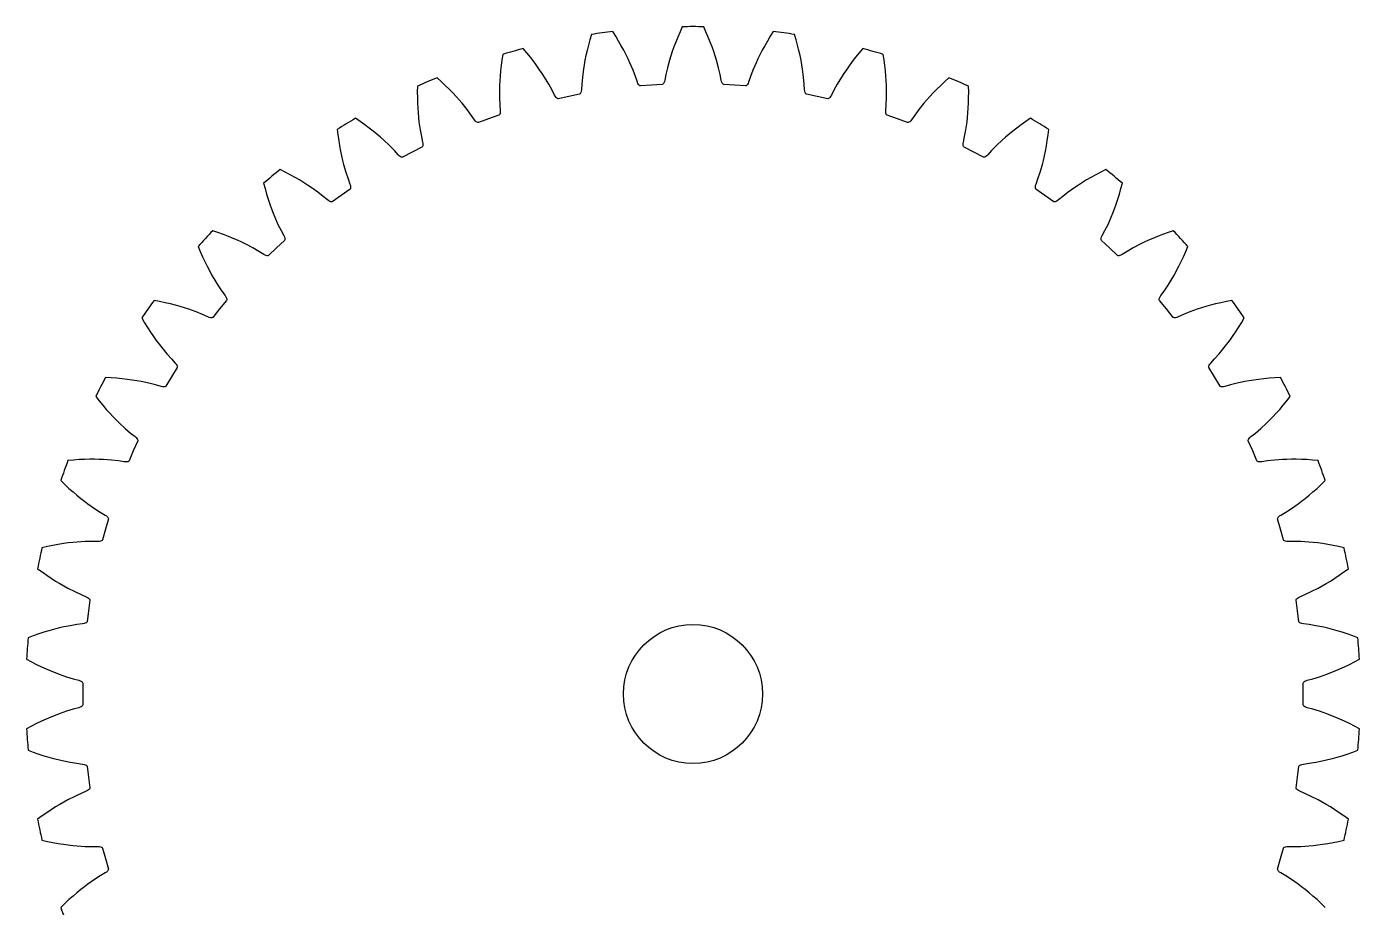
# Model space of a CAD drawing. Header units: millimetres. Extents: x 10.5 to 83.8, y -38.6 to 24.
# Drawn here: x 10.53 to 58.47, y -7.67 to 24 of the extents above; entities that cross this region are included whole.
import ezdxf

# ---------------------------------------------------------------- set-up
doc = ezdxf.new("R2010")
doc.units = ezdxf.units.MM

msp = doc.modelspace()

# ---------------------------------------------------------------- linework, layer by layer
at = {"color": 7, "linetype": 'Continuous', "lineweight": 25}
for p, q in [((34.115, 23.997), (34.033, 23.816)), ((34.967, 23.816), (34.885, 23.997)), ((30.795, 23.53), (30.74, 23.331)), ((30.851, 23.721), (30.795, 23.53)), ((31.72, 23.658), (31.614, 23.826)), ((31.826, 23.481), (31.72, 23.658)), ((33.952, 23.626), (33.88, 23.446)), ((34.033, 23.816), (33.952, 23.626)), ((35.048, 23.626), (34.967, 23.816)), ((35.12, 23.446), (35.048, 23.626)), ((37.28, 23.658), (37.174, 23.481)), ((37.386, 23.826), (37.28, 23.658)), ((38.205, 23.53), (38.149, 23.721)), ((38.26, 23.331), (38.205, 23.53)), ((28.524, 23.059), (28.397, 23.211)), ((28.653, 22.898), (28.524, 23.059)), ((30.693, 23.143), (30.651, 22.962)), ((30.74, 23.331), (30.693, 23.143)), ((31.922, 23.312), (31.826, 23.481)), ((32.011, 23.149), (31.922, 23.312)), ((32.092, 22.992), (32.011, 23.149)), ((33.755, 23.106), (33.702, 22.946)), ((33.814, 23.272), (33.755, 23.106)), ((33.88, 23.446), (33.814, 23.272)), ((35.186, 23.272), (35.12, 23.446)), ((35.245, 23.106), (35.186, 23.272)), ((35.298, 22.946), (35.245, 23.106)), ((36.989, 23.149), (36.908, 22.992)), ((37.078, 23.312), (36.989, 23.149)), ((37.174, 23.481), (37.078, 23.312)), ((38.307, 23.143), (38.26, 23.331)), ((38.349, 22.962), (38.307, 23.143)), ((40.476, 23.059), (40.347, 22.898)), ((40.603, 23.211), (40.476, 23.059)), ((27.598, 22.602), (27.577, 22.409)), ((27.625, 22.807), (27.598, 22.602)), ((27.655, 23.003), (27.625, 22.807)), ((28.772, 22.744), (28.653, 22.898)), ((28.882, 22.594), (28.772, 22.744)), ((28.984, 22.45), (28.882, 22.594)), ((30.585, 22.623), (30.559, 22.47)), ((30.615, 22.789), (30.585, 22.623)), ((30.651, 22.962), (30.615, 22.789)), ((32.167, 22.841), (32.092, 22.992)), ((32.232, 22.7), (32.167, 22.841)), ((32.345, 22.437), (32.232, 22.7)), ((33.656, 22.797), (33.58, 22.521)), ((33.702, 22.946), (33.656, 22.797)), ((35.344, 22.797), (35.298, 22.946)), ((35.42, 22.521), (35.344, 22.797)), ((36.768, 22.7), (36.655, 22.437)), ((36.833, 22.841), (36.768, 22.7)), ((36.908, 22.992), (36.833, 22.841)), ((38.385, 22.789), (38.349, 22.962)), ((38.415, 22.623), (38.385, 22.789)), ((38.441, 22.47), (38.415, 22.623)), ((40.118, 22.594), (40.016, 22.45)), ((40.228, 22.744), (40.118, 22.594)), ((40.347, 22.898), (40.228, 22.744)), ((41.375, 22.807), (41.345, 23.003)), ((41.402, 22.602), (41.375, 22.807)), ((41.423, 22.409), (41.402, 22.602)), ((25.44, 22.03), (25.293, 22.164)), ((27.56, 22.224), (27.548, 22.048)), ((27.577, 22.409), (27.56, 22.224)), ((29.078, 22.31), (28.984, 22.45)), ((29.163, 22.179), (29.078, 22.31)), ((29.31, 21.934), (29.163, 22.179)), ((30.522, 22.186), (30.499, 21.937)), ((30.559, 22.47), (30.522, 22.186)), ((32.434, 22.203), (32.345, 22.437)), ((32.5, 22.009), (32.434, 22.203)), ((33.485, 22.077), (33.471, 22.025)), ((33.524, 22.278), (33.485, 22.077)), ((33.58, 22.521), (33.524, 22.278)), ((35.476, 22.278), (35.42, 22.521)), ((35.515, 22.077), (35.476, 22.278)), ((35.529, 22.025), (35.515, 22.077)), ((36.566, 22.203), (36.5, 22.009)), ((36.655, 22.437), (36.566, 22.203)), ((38.478, 22.186), (38.441, 22.47)), ((38.501, 21.937), (38.478, 22.186)), ((39.837, 22.179), (39.69, 21.934)), ((39.922, 22.31), (39.837, 22.179)), ((40.016, 22.45), (39.922, 22.31)), ((41.44, 22.224), (41.423, 22.409)), ((41.452, 22.048), (41.44, 22.224)), ((43.707, 22.164), (43.56, 22.03)), ((24.586, 21.857), (24.584, 21.658)), ((24.584, 21.658), (24.585, 21.452)), ((25.59, 21.888), (25.44, 22.03)), ((25.728, 21.752), (25.59, 21.888)), ((25.858, 21.619), (25.728, 21.752)), ((25.978, 21.49), (25.858, 21.619)), ((27.54, 21.88), (27.536, 21.724)), ((27.536, 21.724), (27.538, 21.438)), ((27.548, 22.048), (27.54, 21.88)), ((29.43, 21.715), (29.31, 21.934)), ((29.521, 21.532), (29.43, 21.715)), ((30.439, 21.581), (30.419, 21.568)), ((30.456, 21.604), (30.439, 21.581)), ((30.47, 21.637), (30.456, 21.604)), ((30.481, 21.68), (30.47, 21.637)), ((30.488, 21.733), (30.481, 21.68)), ((30.499, 21.937), (30.488, 21.733)), ((32.521, 21.96), (32.5, 22.009)), ((32.543, 21.922), (32.521, 21.96)), ((32.566, 21.894), (32.543, 21.922)), ((32.588, 21.876), (32.566, 21.894)), ((32.611, 21.869), (32.588, 21.876)), ((33.002, 21.899), (32.611, 21.869)), ((33.394, 21.923), (33.002, 21.899)), ((33.415, 21.933), (33.394, 21.923)), ((33.435, 21.953), (33.415, 21.933)), ((33.454, 21.984), (33.435, 21.953)), ((33.471, 22.025), (33.454, 21.984)), ((35.546, 21.984), (35.529, 22.025)), ((35.565, 21.953), (35.546, 21.984)), ((35.585, 21.933), (35.565, 21.953)), ((35.606, 21.923), (35.585, 21.933)), ((35.998, 21.899), (35.606, 21.923)), ((36.389, 21.869), (35.998, 21.899)), ((36.412, 21.876), (36.389, 21.869)), ((36.434, 21.894), (36.412, 21.876)), ((36.457, 21.922), (36.434, 21.894)), ((36.479, 21.96), (36.457, 21.922)), ((36.5, 22.009), (36.479, 21.96)), ((38.512, 21.733), (38.501, 21.937)), ((38.519, 21.68), (38.512, 21.733)), ((38.53, 21.637), (38.519, 21.68)), ((38.544, 21.604), (38.53, 21.637)), ((38.561, 21.581), (38.544, 21.604)), ((38.581, 21.568), (38.561, 21.581)), ((39.57, 21.715), (39.479, 21.532)), ((39.69, 21.934), (39.57, 21.715)), ((41.46, 21.88), (41.452, 22.048)), ((41.464, 21.724), (41.46, 21.88)), ((41.462, 21.438), (41.464, 21.724)), ((43.142, 21.619), (43.022, 21.49)), ((43.272, 21.752), (43.142, 21.619)), ((43.41, 21.888), (43.272, 21.752)), ((43.56, 22.03), (43.41, 21.888)), ((44.416, 21.658), (44.414, 21.857)), ((44.415, 21.452), (44.416, 21.658)), ((24.585, 21.452), (24.59, 21.258)), ((24.59, 21.258), (24.599, 21.072)), ((26.091, 21.364), (25.978, 21.49)), ((26.192, 21.246), (26.091, 21.364)), ((26.372, 21.023), (26.192, 21.246)), ((27.538, 21.438), (27.549, 21.188)), ((27.549, 21.188), (27.566, 20.984)), ((29.549, 21.486), (29.521, 21.532)), ((29.576, 21.451), (29.549, 21.486)), ((29.602, 21.426), (29.576, 21.451)), ((29.627, 21.412), (29.602, 21.426)), ((29.651, 21.408), (29.627, 21.412)), ((30.034, 21.491), (29.651, 21.408)), ((30.419, 21.568), (30.034, 21.491)), ((38.966, 21.491), (38.581, 21.568)), ((39.349, 21.408), (38.966, 21.491)), ((39.373, 21.412), (39.349, 21.408)), ((39.398, 21.426), (39.373, 21.412)), ((39.424, 21.451), (39.398, 21.426)), ((39.451, 21.486), (39.424, 21.451)), ((39.479, 21.532), (39.451, 21.486)), ((41.434, 20.984), (41.451, 21.188)), ((41.451, 21.188), (41.462, 21.438)), ((42.808, 21.246), (42.628, 21.023)), ((42.909, 21.364), (42.808, 21.246)), ((43.022, 21.49), (42.909, 21.364)), ((44.401, 21.072), (44.41, 21.258)), ((44.41, 21.258), (44.415, 21.452)), ((22.525, 20.591), (22.361, 20.703)), ((24.599, 21.072), (24.611, 20.896)), ((24.611, 20.896), (24.626, 20.728)), ((24.626, 20.728), (24.643, 20.573)), ((26.52, 20.822), (26.372, 21.023)), ((26.636, 20.653), (26.52, 20.822)), ((26.669, 20.612), (26.636, 20.653)), ((26.701, 20.581), (26.669, 20.612)), ((27.149, 20.683), (26.781, 20.549)), ((27.52, 20.811), (27.149, 20.683)), ((27.538, 20.827), (27.52, 20.811)), ((27.552, 20.852), (27.538, 20.827)), ((27.561, 20.886), (27.552, 20.852)), ((27.566, 20.931), (27.561, 20.886)), ((27.566, 20.984), (27.566, 20.931)), ((41.434, 20.931), (41.434, 20.984)), ((41.439, 20.886), (41.434, 20.931)), ((41.448, 20.852), (41.439, 20.886)), ((41.462, 20.827), (41.448, 20.852)), ((41.48, 20.811), (41.462, 20.827)), ((41.851, 20.683), (41.48, 20.811)), ((42.219, 20.549), (41.851, 20.683)), ((42.331, 20.612), (42.299, 20.581)), ((42.364, 20.653), (42.331, 20.612)), ((42.48, 20.822), (42.364, 20.653)), ((42.628, 21.023), (42.48, 20.822)), ((44.357, 20.573), (44.374, 20.728)), ((44.374, 20.728), (44.389, 20.896)), ((44.389, 20.896), (44.401, 21.072)), ((46.639, 20.703), (46.475, 20.591)), ((21.703, 20.303), (21.727, 20.106)), ((22.693, 20.471), (22.525, 20.591)), ((22.848, 20.355), (22.693, 20.471)), ((22.995, 20.241), (22.848, 20.355)), ((23.131, 20.13), (22.995, 20.241)), ((24.643, 20.573), (24.684, 20.29)), ((24.684, 20.29), (24.729, 20.044)), ((26.731, 20.56), (26.701, 20.581)), ((26.757, 20.549), (26.731, 20.56)), ((26.781, 20.549), (26.757, 20.549)), ((42.243, 20.549), (42.219, 20.549)), ((42.269, 20.56), (42.243, 20.549)), ((42.299, 20.581), (42.269, 20.56)), ((44.271, 20.044), (44.316, 20.29)), ((44.316, 20.29), (44.357, 20.573)), ((46.005, 20.241), (45.869, 20.13)), ((46.152, 20.355), (46.005, 20.241)), ((46.307, 20.471), (46.152, 20.355)), ((46.475, 20.591), (46.307, 20.471)), ((47.273, 20.106), (47.297, 20.303)), ((21.727, 20.106), (21.756, 19.902)), ((21.756, 19.902), (21.788, 19.71)), ((21.788, 19.71), (21.822, 19.528)), ((23.26, 20.02), (23.131, 20.13)), ((23.377, 19.917), (23.26, 20.02)), ((23.585, 19.721), (23.377, 19.917)), ((23.759, 19.542), (23.585, 19.721)), ((24.751, 19.667), (24.402, 19.489)), ((24.729, 20.044), (24.774, 19.845)), ((24.767, 19.685), (24.751, 19.667)), ((24.777, 19.711), (24.767, 19.685)), ((24.774, 19.845), (24.781, 19.792)), ((24.782, 19.747), (24.777, 19.711)), ((24.781, 19.792), (24.782, 19.747)), ((44.218, 19.747), (44.219, 19.792)), ((44.223, 19.711), (44.218, 19.747)), ((44.219, 19.792), (44.226, 19.845)), ((44.233, 19.685), (44.223, 19.711)), ((44.226, 19.845), (44.271, 20.044)), ((44.249, 19.667), (44.233, 19.685)), ((44.598, 19.489), (44.249, 19.667)), ((45.415, 19.721), (45.241, 19.542)), ((45.623, 19.917), (45.415, 19.721)), ((45.74, 20.02), (45.623, 19.917)), ((45.869, 20.13), (45.74, 20.02)), ((47.178, 19.528), (47.212, 19.71)), ((47.212, 19.71), (47.244, 19.902)), ((47.244, 19.902), (47.273, 20.106)), ((21.822, 19.528), (21.858, 19.355)), ((21.858, 19.355), (21.896, 19.19)), ((21.896, 19.19), (21.934, 19.039)), ((23.897, 19.39), (23.759, 19.542)), ((23.936, 19.354), (23.897, 19.39)), ((23.971, 19.327), (23.936, 19.354)), ((24.003, 19.31), (23.971, 19.327)), ((24.031, 19.303), (24.003, 19.31)), ((24.055, 19.306), (24.031, 19.303)), ((24.402, 19.489), (24.055, 19.306)), ((44.945, 19.306), (44.598, 19.489)), ((44.969, 19.303), (44.945, 19.306)), ((44.997, 19.31), (44.969, 19.303)), ((45.029, 19.327), (44.997, 19.31)), ((45.064, 19.354), (45.029, 19.327)), ((45.103, 19.39), (45.064, 19.354)), ((45.241, 19.542), (45.103, 19.39)), ((47.066, 19.039), (47.104, 19.19)), ((47.104, 19.19), (47.142, 19.355)), ((47.142, 19.355), (47.178, 19.528)), ((19.832, 18.769), (19.655, 18.858)), ((20.015, 18.673), (19.832, 18.769)), ((21.934, 19.039), (22.012, 18.764)), ((22.012, 18.764), (22.091, 18.527)), ((46.909, 18.527), (46.988, 18.764)), ((46.988, 18.764), (47.066, 19.039)), ((49.168, 18.769), (48.985, 18.673)), ((49.345, 18.858), (49.168, 18.769)), ((19.057, 18.372), (19.108, 18.179)), ((20.185, 18.579), (20.015, 18.673)), ((20.346, 18.486), (20.185, 18.579)), ((20.496, 18.394), (20.346, 18.486)), ((20.639, 18.303), (20.496, 18.394)), ((20.768, 18.217), (20.639, 18.303)), ((21.001, 18.051), (20.768, 18.217)), ((22.091, 18.527), (22.162, 18.335)), ((22.162, 18.335), (22.177, 18.284)), ((22.177, 18.284), (22.184, 18.24)), ((22.184, 18.24), (22.184, 18.204)), ((46.816, 18.24), (46.823, 18.284)), ((46.816, 18.204), (46.816, 18.24)), ((46.823, 18.284), (46.838, 18.335)), ((46.838, 18.335), (46.909, 18.527)), ((48.232, 18.217), (47.999, 18.051)), ((48.361, 18.303), (48.232, 18.217)), ((48.504, 18.394), (48.361, 18.303)), ((48.654, 18.486), (48.504, 18.394)), ((48.815, 18.579), (48.654, 18.486)), ((48.985, 18.673), (48.815, 18.579)), ((49.892, 18.179), (49.943, 18.372)), ((19.108, 18.179), (19.165, 17.981)), ((19.165, 17.981), (19.222, 17.796)), ((19.222, 17.796), (19.281, 17.619)), ((21.198, 17.897), (21.001, 18.051)), ((21.355, 17.766), (21.198, 17.897)), ((21.399, 17.735), (21.355, 17.766)), ((21.842, 17.932), (21.523, 17.704)), ((22.164, 18.156), (21.842, 17.932)), ((22.177, 18.176), (22.164, 18.156)), ((22.184, 18.204), (22.177, 18.176)), ((46.823, 18.176), (46.816, 18.204)), ((46.836, 18.156), (46.823, 18.176)), ((47.158, 17.932), (46.836, 18.156)), ((47.477, 17.704), (47.158, 17.932)), ((47.645, 17.766), (47.601, 17.735)), ((47.802, 17.897), (47.645, 17.766)), ((47.999, 18.051), (47.802, 17.897)), ((49.719, 17.619), (49.778, 17.796)), ((49.778, 17.796), (49.835, 17.981)), ((49.835, 17.981), (49.892, 18.179)), ((19.281, 17.619), (19.34, 17.453)), ((19.34, 17.453), (19.4, 17.295)), ((19.4, 17.295), (19.458, 17.151)), ((21.438, 17.713), (21.399, 17.735)), ((21.472, 17.701), (21.438, 17.713)), ((21.5, 17.698), (21.472, 17.701)), ((21.523, 17.704), (21.5, 17.698)), ((47.5, 17.698), (47.477, 17.704)), ((47.528, 17.701), (47.5, 17.698)), ((47.562, 17.713), (47.528, 17.701)), ((47.601, 17.735), (47.562, 17.713)), ((49.542, 17.151), (49.6, 17.295)), ((49.6, 17.295), (49.66, 17.453)), ((49.66, 17.453), (49.719, 17.619)), ((19.458, 17.151), (19.573, 16.889)), ((19.573, 16.889), (19.684, 16.665)), ((49.316, 16.665), (49.427, 16.889)), ((49.427, 16.889), (49.542, 17.151)), ((17.413, 16.597), (17.225, 16.661)), ((17.607, 16.527), (17.413, 16.597)), ((17.788, 16.457), (17.607, 16.527)), ((17.96, 16.386), (17.788, 16.457)), ((18.122, 16.316), (17.96, 16.386)), ((18.275, 16.245), (18.122, 16.316)), ((19.807, 16.307), (19.518, 16.042)), ((19.684, 16.665), (19.78, 16.485)), ((19.78, 16.485), (19.802, 16.436)), ((19.802, 16.436), (19.815, 16.393)), ((19.817, 16.329), (19.807, 16.307)), ((19.815, 16.393), (19.82, 16.357)), ((19.82, 16.357), (19.817, 16.329)), ((49.18, 16.357), (49.185, 16.393)), ((49.183, 16.329), (49.18, 16.357)), ((49.193, 16.307), (49.183, 16.329)), ((49.185, 16.393), (49.198, 16.436)), ((49.482, 16.042), (49.193, 16.307)), ((49.198, 16.436), (49.22, 16.485)), ((49.22, 16.485), (49.316, 16.665)), ((50.878, 16.316), (50.725, 16.245)), ((51.04, 16.386), (50.878, 16.316)), ((51.212, 16.457), (51.04, 16.386)), ((51.393, 16.527), (51.212, 16.457)), ((51.587, 16.597), (51.393, 16.527)), ((51.775, 16.661), (51.587, 16.597)), ((16.699, 16.098), (16.776, 15.914)), ((16.776, 15.914), (16.859, 15.726)), ((18.416, 16.177), (18.275, 16.245)), ((18.669, 16.044), (18.416, 16.177)), ((18.885, 15.919), (18.669, 16.044)), ((19.058, 15.81), (18.885, 15.919)), ((19.518, 16.042), (19.233, 15.772)), ((49.767, 15.772), (49.482, 16.042)), ((50.115, 15.919), (49.942, 15.81)), ((50.331, 16.044), (50.115, 15.919)), ((50.584, 16.177), (50.331, 16.044)), ((50.725, 16.245), (50.584, 16.177)), ((52.141, 15.726), (52.224, 15.914)), ((52.224, 15.914), (52.301, 16.098)), ((16.859, 15.726), (16.941, 15.55)), ((16.941, 15.55), (17.023, 15.383)), ((17.023, 15.383), (17.105, 15.226)), ((19.106, 15.786), (19.058, 15.81)), ((19.147, 15.77), (19.106, 15.786)), ((19.183, 15.762), (19.147, 15.77)), ((19.211, 15.763), (19.183, 15.762)), ((19.233, 15.772), (19.211, 15.763)), ((49.789, 15.763), (49.767, 15.772)), ((49.817, 15.762), (49.789, 15.763)), ((49.853, 15.77), (49.817, 15.762)), ((49.894, 15.786), (49.853, 15.77)), ((49.942, 15.81), (49.894, 15.786)), ((51.895, 15.226), (51.977, 15.383)), ((51.977, 15.383), (52.059, 15.55)), ((52.059, 15.55), (52.141, 15.726)), ((17.105, 15.226), (17.185, 15.078)), ((17.185, 15.078), (17.263, 14.943)), ((17.263, 14.943), (17.413, 14.699)), ((51.587, 14.699), (51.737, 14.943)), ((51.737, 14.943), (51.815, 15.078)), ((51.815, 15.078), (51.895, 15.226)), ((17.413, 14.699), (17.552, 14.492)), ((17.552, 14.492), (17.673, 14.327)), ((51.327, 14.327), (51.448, 14.492)), ((51.448, 14.492), (51.587, 14.699)), ((15.313, 14.116), (15.117, 14.153)), ((15.514, 14.072), (15.313, 14.116)), ((15.703, 14.028), (15.514, 14.072)), ((15.883, 13.981), (15.703, 14.028)), ((16.053, 13.934), (15.883, 13.981)), ((16.214, 13.885), (16.053, 13.934)), ((17.723, 14.155), (17.473, 13.852)), ((17.673, 14.327), (17.701, 14.281)), ((17.701, 14.281), (17.719, 14.241)), ((17.719, 14.241), (17.729, 14.206)), ((17.73, 14.177), (17.723, 14.155)), ((17.729, 14.206), (17.73, 14.177)), ((51.27, 14.177), (51.271, 14.206)), ((51.277, 14.155), (51.27, 14.177)), ((51.271, 14.206), (51.281, 14.241)), ((51.527, 13.852), (51.277, 14.155)), ((51.281, 14.241), (51.299, 14.281)), ((51.299, 14.281), (51.327, 14.327)), ((52.947, 13.934), (52.786, 13.885)), ((53.117, 13.981), (52.947, 13.934)), ((53.297, 14.028), (53.117, 13.981)), ((53.486, 14.072), (53.297, 14.028)), ((53.687, 14.116), (53.486, 14.072)), ((53.883, 14.153), (53.687, 14.116)), ((14.673, 13.524), (14.774, 13.353)), ((16.363, 13.836), (16.214, 13.885)), ((16.632, 13.739), (16.363, 13.836)), ((16.863, 13.645), (16.632, 13.739)), ((17.049, 13.561), (16.863, 13.645)), ((17.1, 13.542), (17.049, 13.561)), ((17.143, 13.532), (17.1, 13.542)), ((17.179, 13.53), (17.143, 13.532)), ((17.207, 13.535), (17.179, 13.53)), ((17.228, 13.546), (17.207, 13.535)), ((17.473, 13.852), (17.228, 13.546)), ((51.772, 13.546), (51.527, 13.852)), ((51.793, 13.535), (51.772, 13.546)), ((51.821, 13.53), (51.793, 13.535)), ((51.857, 13.532), (51.821, 13.53)), ((51.9, 13.542), (51.857, 13.532)), ((51.951, 13.561), (51.9, 13.542)), ((52.137, 13.645), (51.951, 13.561)), ((52.368, 13.739), (52.137, 13.645)), ((52.637, 13.836), (52.368, 13.739)), ((52.786, 13.885), (52.637, 13.836)), ((54.226, 13.353), (54.327, 13.524)), ((14.774, 13.353), (14.882, 13.177)), ((14.882, 13.177), (14.987, 13.014)), ((14.987, 13.014), (15.092, 12.86)), ((53.908, 12.86), (54.013, 13.014)), ((54.013, 13.014), (54.118, 13.177)), ((54.118, 13.177), (54.226, 13.353)), ((15.092, 12.86), (15.193, 12.716)), ((15.193, 12.716), (15.294, 12.58)), ((15.294, 12.58), (15.389, 12.457)), ((53.611, 12.457), (53.706, 12.58)), ((53.706, 12.58), (53.807, 12.716)), ((53.807, 12.716), (53.908, 12.86)), ((15.389, 12.457), (15.57, 12.236)), ((15.57, 12.236), (15.737, 12.05)), ((15.737, 12.05), (15.879, 11.902)), ((53.121, 11.902), (53.263, 12.05)), ((53.263, 12.05), (53.43, 12.236)), ((53.43, 12.236), (53.611, 12.457)), ((15.952, 11.738), (15.745, 11.405)), ((15.879, 11.902), (15.912, 11.86)), ((15.912, 11.86), (15.937, 11.823)), ((15.937, 11.823), (15.951, 11.79)), ((15.951, 11.79), (15.956, 11.762)), ((15.956, 11.762), (15.952, 11.738)), ((53.044, 11.762), (53.049, 11.79)), ((53.048, 11.738), (53.044, 11.762)), ((53.255, 11.405), (53.048, 11.738)), ((53.049, 11.79), (53.063, 11.823)), ((53.063, 11.823), (53.088, 11.86)), ((53.088, 11.86), (53.121, 11.902)), ((13.569, 11.371), (13.371, 11.382)), ((13.775, 11.356), (13.569, 11.371)), ((13.968, 11.338), (13.775, 11.356)), ((14.153, 11.316), (13.968, 11.338)), ((14.327, 11.292), (14.153, 11.316)), ((14.494, 11.265), (14.327, 11.292)), ((14.647, 11.238), (14.494, 11.265)), ((14.927, 11.178), (14.647, 11.238)), ((15.169, 11.116), (14.927, 11.178)), ((15.365, 11.058), (15.169, 11.116)), ((15.418, 11.047), (15.365, 11.058)), ((15.462, 11.043), (15.418, 11.047)), ((15.498, 11.045), (15.462, 11.043)), ((15.526, 11.054), (15.498, 11.045)), ((15.544, 11.068), (15.526, 11.054)), ((15.745, 11.405), (15.544, 11.068)), ((53.456, 11.068), (53.255, 11.405)), ((53.474, 11.054), (53.456, 11.068)), ((53.502, 11.045), (53.474, 11.054)), ((53.538, 11.043), (53.502, 11.045)), ((53.582, 11.047), (53.538, 11.043)), ((53.635, 11.058), (53.582, 11.047)), ((53.831, 11.116), (53.635, 11.058)), ((54.073, 11.178), (53.831, 11.116)), ((54.353, 11.238), (54.073, 11.178)), ((54.506, 11.265), (54.353, 11.238)), ((54.673, 11.292), (54.506, 11.265)), ((54.847, 11.316), (54.673, 11.292)), ((55.032, 11.338), (54.847, 11.316)), ((55.225, 11.356), (55.032, 11.338)), ((55.431, 11.371), (55.225, 11.356)), ((55.629, 11.382), (55.431, 11.371)), ((13.016, 10.698), (13.14, 10.542)), ((55.86, 10.542), (55.984, 10.698)), ((13.14, 10.542), (13.271, 10.383)), ((13.271, 10.383), (13.397, 10.236)), ((13.397, 10.236), (13.521, 10.097)), ((13.521, 10.097), (13.642, 9.969)), ((55.358, 9.969), (55.479, 10.097)), ((55.479, 10.097), (55.603, 10.236)), ((55.603, 10.236), (55.729, 10.383)), ((55.729, 10.383), (55.86, 10.542)), ((13.642, 9.969), (13.759, 9.848)), ((13.759, 9.848), (13.871, 9.738)), ((13.871, 9.738), (14.081, 9.544)), ((54.919, 9.544), (55.129, 9.738)), ((55.129, 9.738), (55.241, 9.848)), ((55.241, 9.848), (55.358, 9.969)), ((14.081, 9.544), (14.271, 9.382)), ((14.271, 9.382), (14.431, 9.255)), ((14.431, 9.255), (14.471, 9.219)), ((14.471, 9.219), (14.5, 9.185)), ((14.5, 9.185), (14.518, 9.154)), ((14.518, 9.154), (14.527, 9.127)), ((14.527, 9.127), (14.526, 9.103)), ((54.473, 9.127), (54.482, 9.154)), ((54.474, 9.103), (54.473, 9.127)), ((54.482, 9.154), (54.5, 9.185)), ((54.5, 9.185), (54.529, 9.219)), ((54.529, 9.219), (54.569, 9.255)), ((54.569, 9.255), (54.729, 9.382)), ((54.729, 9.382), (54.919, 9.544)), ((14.367, 8.745), (14.214, 8.384)), ((14.526, 9.103), (14.367, 8.745)), ((54.633, 8.745), (54.474, 9.103)), ((54.786, 8.384), (54.633, 8.745)), ((12.216, 8.415), (12.018, 8.399)), ((12.422, 8.428), (12.216, 8.415)), ((12.615, 8.436), (12.422, 8.428)), ((12.801, 8.44), (12.615, 8.436)), ((12.978, 8.44), (12.801, 8.44)), ((13.146, 8.436), (12.978, 8.44)), ((13.302, 8.43), (13.146, 8.436)), ((13.587, 8.409), (13.302, 8.43)), ((13.836, 8.38), (13.587, 8.409)), ((14.038, 8.35), (13.836, 8.38)), ((14.091, 8.346), (14.038, 8.35)), ((14.136, 8.348), (14.091, 8.346)), ((14.171, 8.355), (14.136, 8.348)), ((14.197, 8.367), (14.171, 8.355)), ((14.214, 8.384), (14.197, 8.367)), ((54.803, 8.367), (54.786, 8.384)), ((54.829, 8.355), (54.803, 8.367)), ((54.864, 8.348), (54.829, 8.355)), ((54.909, 8.346), (54.864, 8.348)), ((54.962, 8.35), (54.909, 8.346)), ((55.164, 8.38), (54.962, 8.35)), ((55.413, 8.409), (55.164, 8.38)), ((55.698, 8.43), (55.413, 8.409)), ((55.854, 8.436), (55.698, 8.43)), ((56.022, 8.44), (55.854, 8.436)), ((56.199, 8.44), (56.022, 8.44)), ((56.385, 8.436), (56.199, 8.44)), ((56.578, 8.428), (56.385, 8.436)), ((56.784, 8.415), (56.578, 8.428)), ((56.982, 8.399), (56.784, 8.415)), ((11.76, 7.673), (11.903, 7.535)), ((57.097, 7.535), (57.24, 7.673)), ((11.903, 7.535), (12.055, 7.396)), ((12.055, 7.396), (12.2, 7.267)), ((12.2, 7.267), (12.342, 7.147)), ((56.658, 7.147), (56.8, 7.267)), ((56.8, 7.267), (56.945, 7.396)), ((56.945, 7.396), (57.097, 7.535)), ((12.342, 7.147), (12.478, 7.036)), ((12.478, 7.036), (12.612, 6.932)), ((12.612, 6.932), (12.737, 6.839)), ((12.737, 6.839), (12.971, 6.675)), ((56.029, 6.675), (56.263, 6.839)), ((56.263, 6.839), (56.388, 6.932)), ((56.388, 6.932), (56.522, 7.036)), ((56.522, 7.036), (56.658, 7.147)), ((12.971, 6.675), (13.182, 6.54)), ((13.182, 6.54), (13.358, 6.437)), ((13.358, 6.437), (13.402, 6.406)), ((13.473, 6.299), (13.364, 5.922)), ((13.402, 6.406), (13.435, 6.376)), ((13.435, 6.376), (13.458, 6.348)), ((13.458, 6.348), (13.47, 6.322)), ((13.47, 6.322), (13.473, 6.299)), ((55.527, 6.299), (55.53, 6.322)), ((55.636, 5.922), (55.527, 6.299)), ((55.53, 6.322), (55.542, 6.348)), ((55.542, 6.348), (55.565, 6.376)), ((55.565, 6.376), (55.598, 6.406)), ((55.598, 6.406), (55.642, 6.437)), ((55.642, 6.437), (55.818, 6.54)), ((55.818, 6.54), (56.029, 6.675)), ((13.364, 5.922), (13.261, 5.544)), ((55.739, 5.544), (55.636, 5.922)), ((11.277, 5.303), (11.083, 5.259)), ((11.48, 5.343), (11.277, 5.303)), ((11.67, 5.378), (11.48, 5.343)), ((11.854, 5.407), (11.67, 5.378)), ((12.029, 5.431), (11.854, 5.407)), ((12.197, 5.45), (12.029, 5.431)), ((12.352, 5.465), (12.197, 5.45)), ((12.637, 5.483), (12.352, 5.465)), ((12.887, 5.488), (12.637, 5.483)), ((13.092, 5.486), (12.887, 5.488)), ((13.145, 5.489), (13.092, 5.486)), ((13.189, 5.497), (13.145, 5.489)), ((13.223, 5.509), (13.189, 5.497)), ((13.247, 5.525), (13.223, 5.509)), ((13.261, 5.544), (13.247, 5.525)), ((55.753, 5.525), (55.739, 5.544)), ((55.777, 5.509), (55.753, 5.525)), ((55.811, 5.497), (55.777, 5.509)), ((55.855, 5.489), (55.811, 5.497)), ((55.908, 5.486), (55.855, 5.489)), ((56.113, 5.488), (55.908, 5.486)), ((56.363, 5.483), (56.113, 5.488)), ((56.648, 5.465), (56.363, 5.483)), ((56.803, 5.45), (56.648, 5.465)), ((56.971, 5.431), (56.803, 5.45)), ((57.146, 5.407), (56.971, 5.431)), ((57.33, 5.378), (57.146, 5.407)), ((57.52, 5.343), (57.33, 5.378)), ((57.723, 5.303), (57.52, 5.343)), ((57.917, 5.259), (57.723, 5.303)), ((10.927, 4.505), (11.087, 4.388)), ((11.087, 4.388), (11.257, 4.27)), ((57.743, 4.27), (57.913, 4.388)), ((57.913, 4.388), (58.073, 4.505)), ((11.257, 4.27), (11.418, 4.163)), ((11.418, 4.163), (11.575, 4.063)), ((11.575, 4.063), (11.726, 3.971)), ((11.726, 3.971), (11.872, 3.887)), ((11.872, 3.887), (12.008, 3.811)), ((56.992, 3.811), (57.128, 3.887)), ((57.128, 3.887), (57.274, 3.971)), ((57.274, 3.971), (57.425, 4.063)), ((57.425, 4.063), (57.582, 4.163)), ((57.582, 4.163), (57.743, 4.27)), ((12.008, 3.811), (12.263, 3.681)), ((12.263, 3.681), (12.49, 3.577)), ((12.49, 3.577), (12.679, 3.498)), ((12.679, 3.498), (12.726, 3.473)), ((12.726, 3.473), (12.763, 3.448)), ((12.811, 3.377), (12.754, 2.989)), ((12.763, 3.448), (12.789, 3.424)), ((12.789, 3.424), (12.805, 3.4)), ((12.805, 3.4), (12.811, 3.377)), ((56.189, 3.377), (56.195, 3.4)), ((56.246, 2.989), (56.189, 3.377)), ((56.195, 3.4), (56.211, 3.424)), ((56.211, 3.424), (56.237, 3.448)), ((56.237, 3.448), (56.274, 3.473)), ((56.274, 3.473), (56.321, 3.498)), ((56.321, 3.498), (56.51, 3.577)), ((56.51, 3.577), (56.737, 3.681)), ((56.737, 3.681), (56.992, 3.811)), ((12.754, 2.989), (12.704, 2.6)), ((56.296, 2.6), (56.246, 2.989)), ((11.814, 2.398), (11.662, 2.362)), ((12.094, 2.455), (11.814, 2.398)), ((12.341, 2.494), (12.094, 2.455)), ((12.544, 2.519), (12.341, 2.494)), ((12.596, 2.53), (12.544, 2.519)), ((12.639, 2.544), (12.596, 2.53)), ((12.671, 2.56), (12.639, 2.544)), ((12.693, 2.579), (12.671, 2.56)), ((12.704, 2.6), (12.693, 2.579)), ((56.307, 2.579), (56.296, 2.6)), ((56.329, 2.56), (56.307, 2.579)), ((56.361, 2.544), (56.329, 2.56)), ((56.404, 2.53), (56.361, 2.544)), ((56.456, 2.519), (56.404, 2.53)), ((56.659, 2.494), (56.456, 2.519)), ((56.906, 2.455), (56.659, 2.494)), ((57.186, 2.398), (56.906, 2.455)), ((57.338, 2.362), (57.186, 2.398)), ((10.772, 2.091), (10.585, 2.022)), ((10.966, 2.159), (10.772, 2.091)), ((11.151, 2.219), (10.966, 2.159)), ((11.329, 2.273), (11.151, 2.219)), ((11.499, 2.32), (11.329, 2.273)), ((11.662, 2.362), (11.499, 2.32)), ((57.501, 2.32), (57.338, 2.362)), ((57.671, 2.273), (57.501, 2.32)), ((57.849, 2.219), (57.671, 2.273)), ((58.034, 2.159), (57.849, 2.219)), ((58.228, 2.091), (58.034, 2.159)), ((58.415, 2.022), (58.228, 2.091)), ((10.533, 1.253), (10.708, 1.159)), ((10.708, 1.159), (10.892, 1.066)), ((10.892, 1.066), (11.066, 0.981)), ((11.066, 0.981), (11.235, 0.903)), ((57.765, 0.903), (57.934, 0.981)), ((57.934, 0.981), (58.108, 1.066)), ((58.108, 1.066), (58.292, 1.159)), ((58.292, 1.159), (58.467, 1.253)), ((11.235, 0.903), (11.397, 0.833)), ((11.397, 0.833), (11.553, 0.769)), ((11.553, 0.769), (11.699, 0.713)), ((11.699, 0.713), (11.969, 0.619)), ((11.969, 0.619), (12.208, 0.546)), ((12.208, 0.546), (12.405, 0.494)), ((12.405, 0.494), (12.456, 0.476)), ((56.544, 0.476), (56.595, 0.494)), ((56.595, 0.494), (56.792, 0.546)), ((56.792, 0.546), (57.031, 0.619)), ((57.031, 0.619), (57.301, 0.713)), ((57.301, 0.713), (57.447, 0.769)), ((57.447, 0.769), (57.603, 0.833)), ((57.603, 0.833), (57.765, 0.903)), ((12.456, 0.476), (12.496, 0.457)), ((12.496, 0.457), (12.525, 0.436)), ((12.525, 0.436), (12.544, 0.414)), ((12.544, 0.414), (12.553, 0.392)), ((12.553, 0.392), (12.55, 0)), ((12.55, 0), (12.553, -0.392)), ((56.447, 0.392), (56.456, 0.414)), ((56.45, 0), (56.447, 0.392)), ((56.447, -0.392), (56.45, 0)), ((56.456, 0.414), (56.475, 0.436)), ((56.475, 0.436), (56.504, 0.457)), ((56.504, 0.457), (56.544, 0.476)), ((12.456, -0.476), (12.405, -0.494)), ((12.496, -0.457), (12.456, -0.476)), ((12.525, -0.436), (12.496, -0.457)), ((12.544, -0.414), (12.525, -0.436)), ((12.553, -0.392), (12.544, -0.414)), ((56.456, -0.414), (56.447, -0.392)), ((56.475, -0.436), (56.456, -0.414)), ((56.504, -0.457), (56.475, -0.436)), ((56.544, -0.476), (56.504, -0.457)), ((56.595, -0.494), (56.544, -0.476)), ((11.235, -0.903), (11.066, -0.981)), ((11.397, -0.833), (11.235, -0.903)), ((11.553, -0.769), (11.397, -0.833)), ((11.699, -0.713), (11.553, -0.769)), ((11.969, -0.619), (11.699, -0.713)), ((12.208, -0.546), (11.969, -0.619)), ((12.405, -0.494), (12.208, -0.546)), ((56.792, -0.546), (56.595, -0.494)), ((57.031, -0.619), (56.792, -0.546)), ((57.301, -0.713), (57.031, -0.619)), ((57.447, -0.769), (57.301, -0.713)), ((57.603, -0.833), (57.447, -0.769)), ((57.765, -0.903), (57.603, -0.833)), ((57.934, -0.981), (57.765, -0.903)), ((10.708, -1.159), (10.533, -1.253)), ((10.892, -1.066), (10.708, -1.159)), ((11.066, -0.981), (10.892, -1.066)), ((58.108, -1.066), (57.934, -0.981)), ((58.292, -1.159), (58.108, -1.066)), ((58.467, -1.253), (58.292, -1.159)), ((10.585, -2.022), (10.772, -2.091)), ((10.772, -2.091), (10.966, -2.159)), ((10.966, -2.159), (11.151, -2.219)), ((11.151, -2.219), (11.329, -2.273)), ((11.329, -2.273), (11.499, -2.32)), ((11.499, -2.32), (11.662, -2.362)), ((11.662, -2.362), (11.814, -2.398)), ((57.186, -2.398), (57.338, -2.362)), ((57.338, -2.362), (57.501, -2.32)), ((57.501, -2.32), (57.671, -2.273)), ((57.671, -2.273), (57.849, -2.219)), ((57.849, -2.219), (58.034, -2.159)), ((58.034, -2.159), (58.228, -2.091)), ((58.228, -2.091), (58.415, -2.022)), ((11.814, -2.398), (12.094, -2.455)), ((12.094, -2.455), (12.341, -2.494)), ((12.341, -2.494), (12.544, -2.519)), ((12.544, -2.519), (12.596, -2.53)), ((12.596, -2.53), (12.639, -2.544)), ((12.639, -2.544), (12.671, -2.56)), ((12.671, -2.56), (12.693, -2.579)), ((12.693, -2.579), (12.704, -2.6)), ((12.704, -2.6), (12.754, -2.989)), ((56.246, -2.989), (56.296, -2.6)), ((56.296, -2.6), (56.307, -2.579)), ((56.307, -2.579), (56.329, -2.56)), ((56.329, -2.56), (56.361, -2.544)), ((56.361, -2.544), (56.404, -2.53)), ((56.404, -2.53), (56.456, -2.519)), ((56.456, -2.519), (56.659, -2.494)), ((56.659, -2.494), (56.906, -2.455)), ((56.906, -2.455), (57.186, -2.398)), ((12.754, -2.989), (12.811, -3.377)), ((56.189, -3.377), (56.246, -2.989)), ((12.008, -3.811), (11.872, -3.887)), ((12.263, -3.681), (12.008, -3.811)), ((12.49, -3.577), (12.263, -3.681)), ((12.679, -3.498), (12.49, -3.577)), ((12.726, -3.473), (12.679, -3.498)), ((12.763, -3.448), (12.726, -3.473)), ((12.789, -3.424), (12.763, -3.448)), ((12.805, -3.4), (12.789, -3.424)), ((12.811, -3.377), (12.805, -3.4)), ((56.195, -3.4), (56.189, -3.377)), ((56.211, -3.424), (56.195, -3.4)), ((56.237, -3.448), (56.211, -3.424)), ((56.274, -3.473), (56.237, -3.448)), ((56.321, -3.498), (56.274, -3.473)), ((56.51, -3.577), (56.321, -3.498)), ((56.737, -3.681), (56.51, -3.577)), ((56.992, -3.811), (56.737, -3.681)), ((57.128, -3.887), (56.992, -3.811)), ((11.257, -4.27), (11.087, -4.388)), ((11.418, -4.163), (11.257, -4.27)), ((11.575, -4.063), (11.418, -4.163)), ((11.726, -3.971), (11.575, -4.063)), ((11.872, -3.887), (11.726, -3.971)), ((57.274, -3.971), (57.128, -3.887)), ((57.425, -4.063), (57.274, -3.971)), ((57.582, -4.163), (57.425, -4.063)), ((57.743, -4.27), (57.582, -4.163)), ((57.913, -4.388), (57.743, -4.27)), ((11.087, -4.388), (10.927, -4.505)), ((58.073, -4.505), (57.913, -4.388)), ((11.083, -5.259), (11.277, -5.303)), ((57.723, -5.303), (57.917, -5.259)), ((11.277, -5.303), (11.48, -5.343)), ((11.48, -5.343), (11.67, -5.378)), ((11.67, -5.378), (11.854, -5.407)), ((11.854, -5.407), (12.029, -5.431)), ((12.029, -5.431), (12.197, -5.45)), ((12.197, -5.45), (12.352, -5.465)), ((12.352, -5.465), (12.637, -5.483)), ((12.637, -5.483), (12.887, -5.488)), ((12.887, -5.488), (13.092, -5.486)), ((13.092, -5.486), (13.145, -5.489)), ((13.145, -5.489), (13.189, -5.497)), ((13.189, -5.497), (13.223, -5.509)), ((13.223, -5.509), (13.247, -5.525)), ((13.247, -5.525), (13.261, -5.544)), ((13.261, -5.544), (13.364, -5.922)), ((55.636, -5.922), (55.739, -5.544)), ((55.739, -5.544), (55.753, -5.525)), ((55.753, -5.525), (55.777, -5.509)), ((55.777, -5.509), (55.811, -5.497)), ((55.811, -5.497), (55.855, -5.489)), ((55.855, -5.489), (55.908, -5.486)), ((55.908, -5.486), (56.113, -5.488)), ((56.113, -5.488), (56.363, -5.483)), ((56.363, -5.483), (56.648, -5.465)), ((56.648, -5.465), (56.803, -5.45)), ((56.803, -5.45), (56.971, -5.431)), ((56.971, -5.431), (57.146, -5.407)), ((57.146, -5.407), (57.33, -5.378)), ((57.33, -5.378), (57.52, -5.343)), ((57.52, -5.343), (57.723, -5.303)), ((13.364, -5.922), (13.473, -6.299)), ((55.527, -6.299), (55.636, -5.922)), ((12.971, -6.675), (12.737, -6.839)), ((13.182, -6.54), (12.971, -6.675)), ((13.358, -6.437), (13.182, -6.54)), ((13.402, -6.406), (13.358, -6.437)), ((13.435, -6.376), (13.402, -6.406)), ((13.458, -6.348), (13.435, -6.376)), ((13.47, -6.322), (13.458, -6.348)), ((13.473, -6.299), (13.47, -6.322)), ((55.53, -6.322), (55.527, -6.299)), ((55.542, -6.348), (55.53, -6.322)), ((55.565, -6.376), (55.542, -6.348)), ((55.598, -6.406), (55.565, -6.376)), ((55.642, -6.437), (55.598, -6.406)), ((55.818, -6.54), (55.642, -6.437)), ((56.029, -6.675), (55.818, -6.54)), ((56.263, -6.839), (56.029, -6.675)), ((12.342, -7.147), (12.2, -7.267)), ((12.478, -7.036), (12.342, -7.147)), ((12.612, -6.932), (12.478, -7.036)), ((12.737, -6.839), (12.612, -6.932)), ((56.388, -6.932), (56.263, -6.839)), ((56.522, -7.036), (56.388, -6.932)), ((56.658, -7.147), (56.522, -7.036)), ((56.8, -7.267), (56.658, -7.147)), ((11.903, -7.535), (11.76, -7.673)), ((12.055, -7.396), (11.903, -7.535)), ((12.2, -7.267), (12.055, -7.396)), ((56.945, -7.396), (56.8, -7.267)), ((57.097, -7.535), (56.945, -7.396)), ((57.24, -7.673), (57.097, -7.535))]:
    msp.add_line(p, q, dxfattribs=at)
msp.add_circle((34.5, 0), 2.5, dxfattribs=at)
for start, end in [(89.0807, 90.9193), (96.9068, 98.7454), (81.2546, 83.0932), (104.7329, 106.5715), (73.4285, 75.2672), (112.5589, 114.3976), (65.6024, 67.4411), (120.385, 122.2237), (57.7763, 59.615), (128.2111, 130.0498), (49.9502, 51.7889), (136.0372, 137.8758), (42.1242, 43.9628), (143.8633, 145.7019), (34.2981, 36.1367), (151.6894, 153.528), (26.472, 28.3106), (159.5155, 161.3541), (18.6459, 20.4845), (167.3415, 169.1802), (10.8198, 12.6585), (175.1676, 177.0063), (2.9937, 4.8324), (182.9937, 184.8324), (355.1676, 357.0063), (190.8198, 192.6584), (347.3415, 349.1802), (198.6459, 200.4845)]:
    msp.add_arc((34.5, 0), 24, start, end, dxfattribs=at)

doc.saveas('drawing.dxf')
